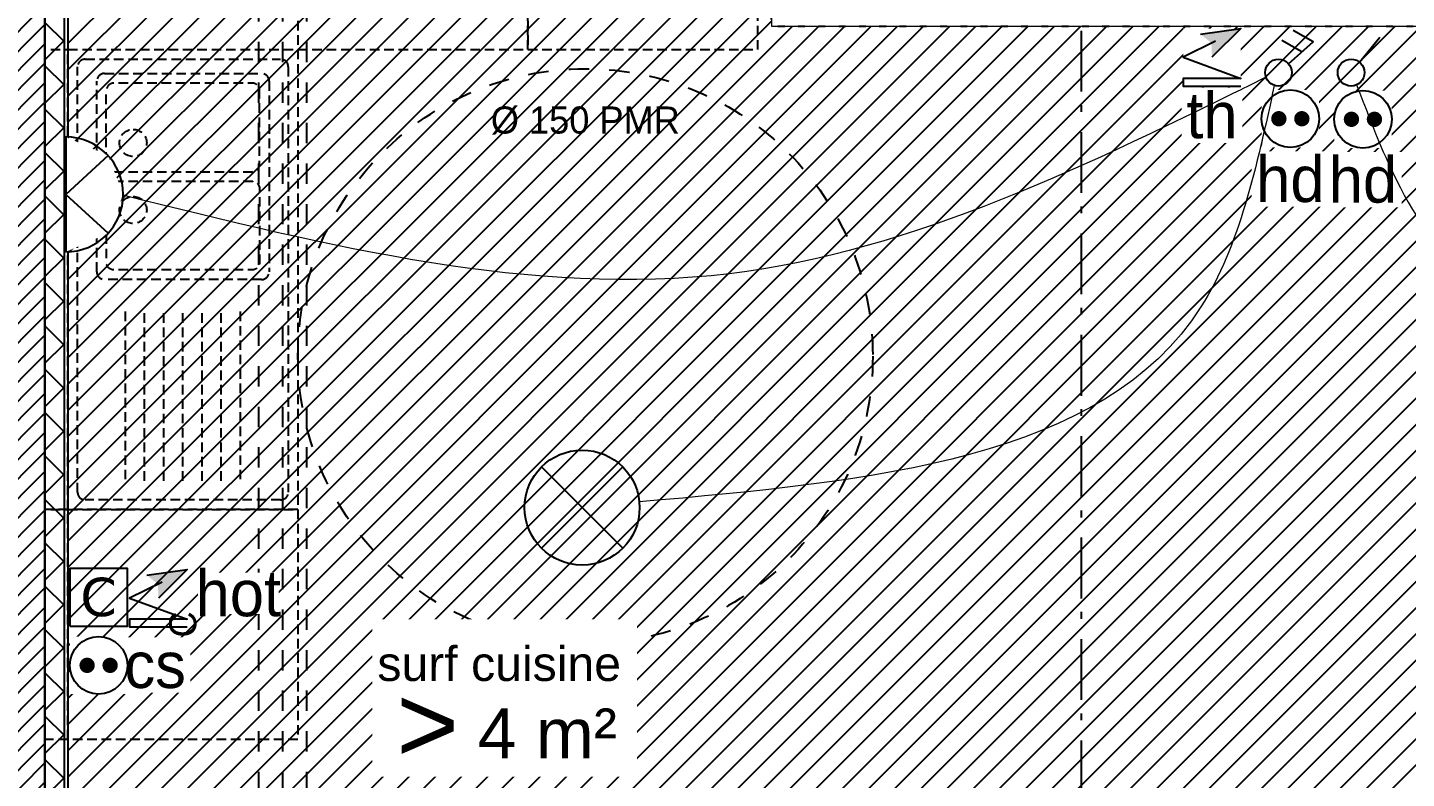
# Model space of a CAD drawing. Header units: centimetres. Extents: x -35664 to 50682, y -23001 to 23705.
# Drawn here: x 6801.4 to 7161.2, y 3688.2 to 3884.1 of the extents above; entities that cross this region are included whole.
import ezdxf

# ---------------------------------------------------------------- set-up
doc = ezdxf.new("R2010")
doc.units = ezdxf.units.CM
for name, pattern in [('Style de ligne -13', [0.147638, 0.098425, -0.049213]), ('Style de ligne -5', [0.20828, 0.069425, -0.138855]), ('Style de ligne -6', [1.04164, 0.625, -0.20828, 0.06943, -0.13893]), ('VW-01', [0.41656, 0.20828, -0.20828])]:
    doc.linetypes.add(name, pattern=pattern)
for name, color, linetype in [('B aménagement intérieur', 252, 'Continuous'), ('B Faux plafonds', 9, 'Continuous'), ('B Faux plafonds_Hatch', 9, 'Continuous'), ('B GÈnÈral_Hatch', 252, 'Continuous'), ('B Général', 252, 'Continuous'), ('C ANNOTATIONS-PMR', 252, 'Style de ligne -5'), ('C ANNOTATIONS-prestations', 252, 'Continuous'), ('D SURFACES-shab', 252, 'Continuous')]:
    doc.layers.add(name, color=color, linetype=linetype)
doc.layers.add('prlm-ELEC-CFA', color=1, linetype='Continuous', lineweight=25)
doc.layers.add('prlm-ELEC-CFO', color=1, linetype='Continuous', lineweight=25)
doc.styles.add('Eurostile', font='Eurosti.TTF')
doc.styles.add('Eurostile (italic)', font='Eurostib.TTF')
doc.styles.add('prlm-elec-cfa', font='comic.ttf', dxfattribs={"height": 12})
doc.styles.add('prlm-elec-cfo', font='comic.ttf', dxfattribs={"height": 12})
doc.styles.add('prlm-sejc', font='arial.ttf', dxfattribs={"height": 20})
doc.styles.get("Standard").update_dxf_attribs({"font": 'isocp.shx', "height": 15})

# ---------------------------------------------------------------- blocks, each defined once
blk = doc.blocks.new('A 90.Rond 150_PMR')
at = {"layer": 'B Général', "linetype": 'VW-01', "ltscale": 25.4}
blk.add_circle((0, 0), 75, dxfattribs=at)
at = {"layer": 'B Général', "insert": (-61.5, 0), "char_height": 7.059, "attachment_point": 5, "rotation": 90, "line_spacing_factor": 0.894142, "style": 'Eurostile (italic)'}
blk.add_mtext('Ø 150 PMR', dxfattribs=at)
blk = doc.blocks.new('A 90.Frigo')
at = {"layer": 'B Général', "linetype": 'Style de ligne -13', "ltscale": 25.4, "flags": 128}
blk.add_lwpolyline([(-30, 30), (30, 30), (30, -30), (-30, -30)], close=True, dxfattribs=at)
blk.add_lwpolyline([(30, -30), (30, -36), (-30, -36), (-30, -30)], dxfattribs=at)
at = {"layer": 'B Général', "insert": (0, 0), "char_height": 7.06, "attachment_point": 5, "line_spacing_factor": 0.894142, "style": 'Eurostile'}
blk.add_mtext('F', dxfattribs=at)
blk = doc.blocks.new('A 90.Evier 120.60 T3 et +')
at = {"layer": 'B Général', "linetype": 'Style de ligne -13', "ltscale": 25.4}
for p, q in [((-55.5, -2.5), (55.5, -2.5)), ((-57.5, -55.5), (-57.5, -4.5)), ((57.5, -4.5), (57.5, -55.5)), ((0, -50.5), (0, -9.53)), ((2, -7.53), (51.79, -7.53)), ((18.98, -10), (18.98, -10)), ((53.79, -9.53), (53.79, -50.5)), ((-52.12, -15), (-7.88, -15)), ((-52.5, -20), (-7.5, -20)), ((-52.5, -25), (-7.5, -25)), ((-52.5, -30), (-7.5, -30)), ((-52.5, -35), (-7.5, -35)), ((-52.5, -40), (-7.5, -40)), ((-52.12, -45), (-7.88, -45)), ((25.65, -43.33), (25.65, -43.33)), ((9.17, -50), (9.17, -50)), ((51.79, -52.5), (2, -52.5)), ((55.5, -57.5), (-55.5, -57.5))]:
    blk.add_line(p, q, dxfattribs=at)
at = {"layer": 'B Général', "linetype": 'Style de ligne -13', "ltscale": 25.4, "flags": 128}
blk.add_lwpolyline([(-60, 0), (-60, 6), (60, 6), (60, 0)], dxfattribs=at)
blk.add_lwpolyline([(-60, 0), (60, 0), (60, -60), (-60, -60)], close=True, dxfattribs=at)
for points in [[(25.65, -12), (25.65, -48, -0.414212), (23.65, -50), (4.5, -50, -0.198914), (3.09, -49.41, -0.198914), (2.5, -48), (2.5, -12, -0.414214), (4.5, -10)], [(25.65, -12, 0.414212), (23.65, -10), (4.45, -10)], [(28.15, -12), (28.15, -48, 0.414212), (30.15, -50), (49.29, -50, 0.198914), (50.71, -49.41, 0.198914), (51.29, -48), (51.29, -12, 0.414214), (49.29, -10)], [(28.15, -12, -0.414212), (30.15, -10), (49.34, -10)]]:
    blk.add_lwpolyline(points, format="xyb", dxfattribs=at)
at = {"layer": 'B Général', "linetype": 'Style de ligne -13', "ltscale": 25.4}
for centre, start, end in [((-55.5, -4.5), 90, 180), ((55.5, -4.5), 0, 90), ((2, -9.53), 90, 180), ((51.79, -9.53), 0, 90), ((2, -50.5), 180, 270), ((51.79, -50.5), 270, 0), ((-55.5, -55.5), 180, 270), ((55.5, -55.5), 270, 0)]:
    blk.add_arc(centre, 2, start, end, dxfattribs=at)
for centre in [(18.15, -17), (35.65, -17)]:
    blk.add_ellipse(centre, major_axis=(3.54, 0), ratio=1, dxfattribs=at)
blk = doc.blocks.new('A 90.Cuisson')
at = {"layer": 'B Général', "linetype": 'Style de ligne -13', "ltscale": 25.4, "flags": 128}
blk.add_lwpolyline([(-30, 30), (-30, 36), (30, 36), (30, 30)], dxfattribs=at)
blk.add_lwpolyline([(-30, 30), (30, 30), (30, -30), (-30, -30)], close=True, dxfattribs=at)
at = {"layer": 'B Général', "insert": (0, 0), "char_height": 7.06, "attachment_point": 5, "line_spacing_factor": 0.894142, "style": 'Eurostile'}
blk.add_mtext('C', dxfattribs=at)
blk = doc.blocks.new('A 90.Lave Vaisselle')
at = {"layer": 'B Général', "linetype": 'Style de ligne -13', "ltscale": 25.4, "flags": 128}
blk.add_lwpolyline([(-30, 30), (-30, 36), (30, 36), (30, 30)], dxfattribs=at)
blk.add_lwpolyline([(-30, 30), (30, 30), (30, -30), (-30, -30)], close=True, dxfattribs=at)
at = {"layer": 'B Général', "insert": (0, 0), "char_height": 7.059, "attachment_point": 5, "line_spacing_factor": 0.894142, "style": 'Eurostile'}
blk.add_mtext('LV', dxfattribs=at)
blk = doc.blocks.new('A 90.T4 A13_A14 Haut (2D)')
at = {"layer": 'B Faux plafonds_Hatch', "linetype": 'Continuous'}
h = blk.add_hatch(dxfattribs=at)
h.set_pattern_fill('F_P__SOFFITE', color=256, style=0, pattern_type=2)
h.set_pattern_definition([(45, (0, 0.2205), (-3.52778, 3.30729), [])])
h.paths.add_polyline_path([(-207.3, 93.45), (-390.91, 93.45), (-390.91, -294.56), (401.6, -294.56), (401.6, 151.52), (86.65, 151.52), (86.65, 38.45), (-207.3, 38.45)])
at = {"layer": 'B GÈnÈral_Hatch', "linetype": 'Continuous'}
h = blk.add_hatch(dxfattribs=at)
h.set_pattern_fill('02_ISOLANT', color=256, angle=-90, style=0, pattern_type=2)
h.set_pattern_definition([(-45, (0, 0), (5.65685, 5.65685), []), (45, (0, 0), (5.65685, -5.65685), [])])
h.paths.add_polyline_path([(-391.91, 93.44), (-396.91, 93.44), (-396.91, -296.56), (-391.91, -296.56)])
at = {"layer": 'B Faux plafonds', "linetype": 'Style de ligne -5', "ltscale": 25.4, "flags": 128}
blk.add_lwpolyline([(-207.3, 93.45), (-390.91, 93.45), (-390.91, -294.56), (401.6, -294.56), (401.6, 151.52), (86.65, 151.52), (86.65, 38.45), (-207.3, 38.45)], close=True, dxfattribs=at)
at = {"layer": 'B Général', "linetype": 'Continuous'}
for p, q in [((-396.91, 93.44), (-396.91, -296.56)), ((-396.91, 93.44), (-396.91, -296.56)), ((-391.91, 93.44), (-391.91, -296.56)), ((-390.91, 93.44), (-390.91, -296.56)), ((-390.91, 93.44), (-390.91, -296.56))]:
    blk.add_line(p, q, dxfattribs=at)
at = {"layer": 'D SURFACES-shab', "lineweight": 18, "flags": 128}
blk.add_lwpolyline([(-390.91, 68.08), (-390.91, -294.56), (401.6, -294.56), (401.6, 151.52), (86.71, 151.51), (86.63, 38.44), (-207.27, 38.45), (-207.3, 93.44), (-330.91, 93.44), (-390.91, 93.44)], close=True, dxfattribs=at)
at = {"layer": 'B Général', "xscale": -1}
blk.add_blockref('A 90.Lave Vaisselle', (-300.91, 62.44), dxfattribs=at)
at = {"layer": 'B Général', "xscale": -1, "rotation": 180}
blk.add_blockref('A 90.Frigo', (-240.91, 62.44), dxfattribs=at)
at = {"layer": 'B Général', "rotation": 90}
for name, p in [('A 90.Evier 120.60 T3 et +', (-390.91, -27.56)), ('A 90.Cuisson', (-360.91, -117.56))]:
    blk.add_blockref(name, p, dxfattribs=at)
at = {"layer": 'C ANNOTATIONS-PMR', "ltscale": 25.4, "rotation": 270}
blk.add_blockref('A 90.Rond 150_PMR', (-255.91, -47.56), dxfattribs=at)
blk = doc.blocks.new('A 90.Groupe-33-1')
at = {"layer": 'C ANNOTATIONS-prestations', "linetype": 'VW-01', "ltscale": 25.4}
for p, q in [((6861.72, 4017.96), (6861.72, 3317.47)), ((6867.97, 4017.96), (6867.97, 3317.47)), ((6874.22, 4017.96), (6874.22, 3317.47))]:
    blk.add_line(p, q, dxfattribs=at)
blk = doc.blocks.new('xi.hot')
at = {"layer": 'prlm-ELEC-CFO', "lineweight": 5}
blk.add_hatch(color=0, dxfattribs=at).paths.add_polyline_path([(-3, 6), (-0.1, 3.7), (0, 0), (7.5, 7.5)])
at = {"layer": 'prlm-ELEC-CFO', "color": 0}
for points in [[(-3, 6), (7.5, 7.5), (0, 0)], [(0.95, 4.23), (-7.5, 0), (7.5, -5.5), (-7.5, -5.5), (-7.5, -7.5), (7.5, -7.5)]]:
    blk.add_lwpolyline(points, dxfattribs=at)
blk = doc.blocks.new('xi.TH')
at = {"color": 0, "lineweight": 5}
blk.add_wipeout([(-7.5, -7.5), (7.5, -7.5), (7.5, 7.5), (-7.5, 7.5)], dxfattribs=at).dxf.layer = 'prlm-ELEC-CFA'
at = {"layer": 'prlm-ELEC-CFA', "lineweight": 5}
blk.add_hatch(color=0, dxfattribs=at).paths.add_polyline_path([(-3, 6), (-0.1, 3.7), (0, 0), (7.5, 7.5)])
at = {"layer": 'prlm-ELEC-CFA', "color": 0}
for points in [[(-3, 6), (7.5, 7.5), (0, 0)], [(0.95, 4.23), (-7.5, 0), (7.5, -5.5), (-7.5, -5.5), (-7.5, -7.5), (7.5, -7.5)]]:
    blk.add_lwpolyline(points, dxfattribs=at)
blk = doc.blocks.new('xi.PCS')
at = {"color": 0, "lineweight": 5}
blk.add_wipeout([(-7.5, -7.5), (7.5, -7.5), (7.5, 7.5), (-7.5, 7.5)], dxfattribs=at).dxf.layer = 'prlm-ELEC-CFO'
at = {"layer": 'prlm-ELEC-CFO', "color": 0, "linetype": 'ByBlock', "lineweight": 5, "const_width": 2}
for points in [[(-4, 0, 1), (-2, 0, 1)], [(2, 0, 1), (4, 0, 1)]]:
    blk.add_lwpolyline(points, format="xyb", close=True, dxfattribs=at)
at = {"layer": 'prlm-ELEC-CFO', "color": 0, "linetype": 'ByBlock', "lineweight": -2}
blk.add_circle((0, 0), 7.5, dxfattribs=at)
blk = doc.blocks.new('xi.SF32')
at = {"layer": 'prlm-ELEC-CFO', "color": 0, "flags": 128}
blk.add_lwpolyline([(-7.5, -7.5), (7.5, -7.5), (7.5, 7.5), (-7.5, 7.5)], close=True, dxfattribs=at)
at = {"layer": 'prlm-ELEC-CFO', "color": 0, "linetype": 'ByBlock', "insert": (0, 0), "char_height": 10, "width": 11.36, "attachment_point": 5}
blk.add_mtext('{\\fVerdana|b0|i0|c0|p34;C}', dxfattribs=at)
blk = doc.blocks.new('xi.PCHD')
at = {"color": 0, "lineweight": 5}
blk.add_wipeout([(-7.5, -7.5), (7.5, -7.5), (7.5, 7.5), (-7.5, 7.5)], dxfattribs=at).dxf.layer = 'prlm-ELEC-CFO'
at = {"layer": 'prlm-ELEC-CFO', "color": 0, "linetype": 'ByBlock', "lineweight": 5, "const_width": 2}
for points in [[(-4, 0, 1), (-2, 0, 1)], [(2, 0, 1), (4, 0, 1)]]:
    blk.add_lwpolyline(points, format="xyb", close=True, dxfattribs=at)
at = {"layer": 'prlm-ELEC-CFO', "color": 0, "linetype": 'ByBlock', "lineweight": -2}
blk.add_circle((0, 0), 7.5, dxfattribs=at)
blk = doc.blocks.new('xi.DA')
at = {"layer": 'prlm-ELEC-CFO', "color": 0}
for points in [[(4.05, 1.39), (-1.17, 4.34)], [(0.61, -1.67), (7.04, 4.05), (1.81, 7.01)]]:
    blk.add_lwpolyline(points, dxfattribs=at)
blk.add_circle((-2, -4), 3.5, dxfattribs=at)
blk = doc.blocks.new('xi.SA')
at = {"layer": 'prlm-ELEC-CFO', "color": 0}
blk.add_lwpolyline([(0.2, -1.28), (5.5, 5.28)], dxfattribs=at)
blk.add_circle((-2, -4), 3.5, dxfattribs=at)
blk = doc.blocks.new('xi.PTCE')
at = {"layer": 'prlm-ELEC-CFO', "color": 0}
for points in [[(-10.61, 10.61), (10.61, -10.61)], [(10.61, 10.61), (-10.61, -10.61)]]:
    blk.add_lwpolyline(points, dxfattribs=at)
at = {"layer": 'prlm-ELEC-CFO', "color": 0, "linetype": 'ByBlock'}
blk.add_circle((0, 0), 15, dxfattribs=at)
blk = doc.blocks.new('xi.ECAP')
at = {"color": 0}
blk.add_wipeout([(-15, 0), (-10.13, 11.06), (0, 15), (10.13, 11.06), (15, 0)], dxfattribs=at).dxf.layer = 'prlm-ELEC-CFO'
at = {"layer": 'prlm-ELEC-CFO', "color": 0, "linetype": 'ByBlock', "lineweight": -2, "flags": 128}
blk.add_lwpolyline([(15, 0, 1), (-15, 0)], format="xyb", close=True, dxfattribs=at)
at = {"layer": 'prlm-ELEC-CFO', "color": 0}
blk.add_lwpolyline([(-10.13, 11.06), (0, 0), (10.13, 11.06)], dxfattribs=at)
blk = doc.blocks.new('xi.4m²')
at = {"color": 0}
blk.add_wipeout([(-34.54, 20.54), (34.54, 20.54), (34.54, -20.54), (-34.54, -20.54)], dxfattribs=at).dxf.layer = 'prlm-ELEC-CFO'
at = {"layer": 'prlm-ELEC-CFO', "color": 0, "attachment_point": 6, "line_spacing_factor": 0.8, "style": 'prlm-sejc'}
for s, insert, char_height in [('surf cuisine', (30.36, 8.9), 9), ('4 m²', (29.31, -9.19), 13)]:
    blk.add_mtext(s, dxfattribs=dict(at, insert=insert, char_height=char_height))
at = {"layer": 'prlm-ELEC-CFO', "color": 0, "style": 'prlm-sejc', "flags": 8}
blk.add_attdef('?', (-28.3, -16.79), '', height=20, dxfattribs=at)

msp = doc.modelspace()

# ---------------------------------------------------------------- hatches: boundary and pattern name
at = {"layer": 'B GÈnÈral_Hatch', "linetype": 'Continuous'}
h = msp.add_hatch(dxfattribs=at)
h.set_pattern_fill('50_BETON', color=256, style=0, pattern_type=2)
h.set_pattern_definition([(45, (0, 0), (2.4253472, -2.6458333), [])])
h.paths.add_polyline_path([(6805.972, 4134.389), (6787.972, 4134.389), (6787.972, 3541.389), (6805.972, 3541.389)])

# ---------------------------------------------------------------- linework, layer by layer
at = {"layer": 'B Général', "linetype": 'Style de ligne -6', "ltscale": 25.4}
msp.add_line((7076.484, 3285.389), (7076.484, 5820.389), dxfattribs=at)
msp.add_line((7076.484, 3285.389), (7076.484, 5820.389), dxfattribs=at)
at = {"layer": 'B Général', "linetype": 'Continuous', "lineweight": 18}
msp.add_line((6805.972, 3551.389), (6805.972, 4134.389), dxfattribs=at)
at = {"layer": 'B Général', "linetype": 'Continuous'}
msp.add_line((6805.972, 3551.389), (6805.972, 4134.389), dxfattribs=at)

# ---------------------------------------------------------------- block references
at = {"layer": 'B aménagement intérieur'}
msp.add_blockref('A 90.T4 A13_A14 Haut (2D)', (7202.882, 3845.944), dxfattribs=at)
at = {"layer": 'C ANNOTATIONS-prestations'}
msp.add_blockref('A 90.Groupe-33-1', (0, 0), dxfattribs=at)
at = {"layer": 'prlm-ELEC-CFO'}
for name, p in [('xi.PTCE', (6946.136, 3758.88)), ('xi.SF32', (6819.972, 3735.47)), ('xi.hot', (6835.561, 3735.223))]:
    msp.add_blockref(name, p, dxfattribs=at)

# ---------------------------------------------------------------- next in the draw order: block references
msp.add_blockref('xi.4m²', (6925.928, 3709.177), dxfattribs=at).add_auto_attribs({'?': '>'})

# ---------------------------------------------------------------- next in the draw order: texts
at = {"layer": 'prlm-ELEC-CFA', "lineweight": 20, "insert": (7110.48, 3861.181), "char_height": 12, "attachment_point": 5, "line_spacing_factor": 0.8, "style": 'prlm-elec-cfa', "bg_fill": 3, "box_fill_scale": 1.1, "bg_fill_color": 256, "bg_fill_transparency": 0}
msp.add_mtext('th', dxfattribs=at)
at = {"layer": 'prlm-ELEC-CFO', "lineweight": 20, "char_height": 12, "line_spacing_factor": 0.8, "style": 'prlm-elec-cfo', "bg_fill": 3, "bg_fill_color": 256, "bg_fill_transparency": 0}
for s, insert, attachment_point, box_fill_scale in [('hd', (7149.889, 3844.371), 5, 1.1), ('hot', (6856.424, 3742.532), 2, 0.95), ('cs', (6834.717, 3717.716), 5, 1.1)]:
    msp.add_mtext(s, dxfattribs=dict(at, insert=insert, attachment_point=attachment_point, box_fill_scale=box_fill_scale))

# ---------------------------------------------------------------- next in the draw order: block references
at = {"layer": 'prlm-ELEC-CFA'}
msp.add_blockref('xi.TH', (7110.481, 3876.39), dxfattribs=at)
at = {"layer": 'prlm-ELEC-CFO'}
for name, p in [('xi.PCHD', (7149.889, 3860.203)), ('xi.PCS', (6819.972, 3717.716))]:
    msp.add_blockref(name, p, dxfattribs=at)

# ---------------------------------------------------------------- next in the draw order: linework, layer by layer
at = {"layer": 'prlm-ELEC-CFO', "lineweight": 13}
msp.add_spline([(7148.235, 3869.196), (7162.819, 3836.701), (7323.429, 3769.342)], degree=3, dxfattribs=at)

# ---------------------------------------------------------------- next in the draw order: block references
at = {"layer": 'prlm-ELEC-CFO'}
msp.add_blockref('xi.SA', (7148.801, 3876.389), dxfattribs=at)

# ---------------------------------------------------------------- next in the draw order: texts
at = {"layer": 'prlm-ELEC-CFO', "lineweight": 20, "insert": (7130.947, 3844.518), "char_height": 12, "attachment_point": 5, "line_spacing_factor": 0.8, "style": 'prlm-elec-cfo', "bg_fill": 3, "box_fill_scale": 1.1, "bg_fill_color": 256, "bg_fill_transparency": 0}
msp.add_mtext('hd', dxfattribs=at)

# ---------------------------------------------------------------- next in the draw order: block references
at = {"layer": 'prlm-ELEC-CFO'}
msp.add_blockref('xi.PCHD', (7130.947, 3860.351), dxfattribs=at)

# ---------------------------------------------------------------- next in the draw order: linework, layer by layer
at = {"layer": 'prlm-ELEC-CFO', "lineweight": 13}
for points in [[(7124.568, 3871.185), (6984.596, 3819.906), (6826.379, 3840.389)], [(7126.755, 3869.066), (7107.626, 3811.257), (6961.063, 3760.353)]]:
    msp.add_spline(points, degree=3, dxfattribs=at)

# ---------------------------------------------------------------- next in the draw order: block references
at = {"layer": 'prlm-ELEC-CFO'}
msp.add_blockref('xi.DA', (7129.854, 3876.389), dxfattribs=at)

# ---------------------------------------------------------------- next in the draw order: block references
at = {"layer": 'prlm-ELEC-CFO', "rotation": 270}
msp.add_blockref('xi.ECAP', (6811.381, 3840.601), dxfattribs=at)

doc.saveas('drawing.dxf')
